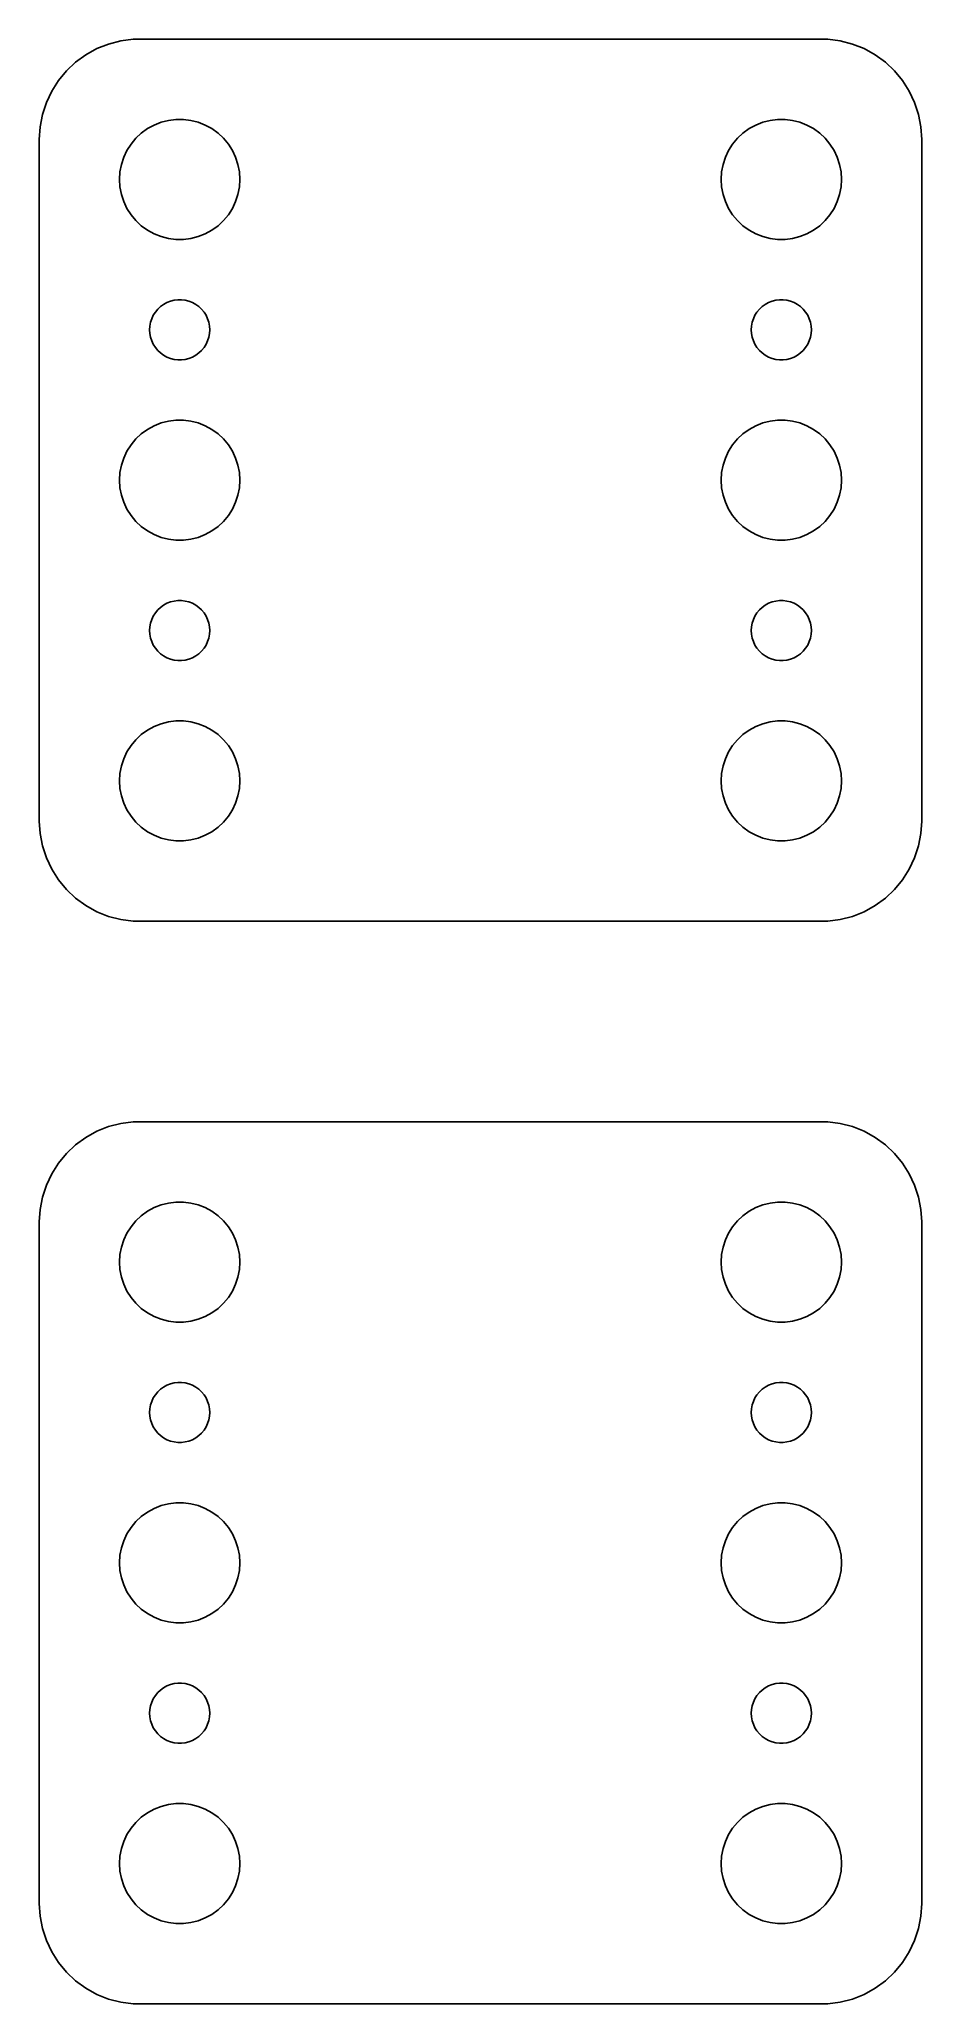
# Model space of a CAD drawing. Header units: metres. Extents: x -22 to 22, y 32 to 130.
import ezdxf

# ---------------------------------------------------------------- set-up
doc = ezdxf.new("R2010")
doc.units = ezdxf.units.M

msp = doc.modelspace()

# ---------------------------------------------------------------- linework, layer by layer
for p, q in [((-19.1289, 129.524), (-19.6791, 129.222)), ((-18.5451, 129.755), (-19.1289, 129.524)), ((-17.9369, 129.911), (-18.5451, 129.755)), ((-17.3139, 129.99), (-17.9369, 129.911)), ((17.3139, 129.99), (-17.3139, 129.99)), ((17.9369, 129.911), (17.3139, 129.99)), ((18.5451, 129.755), (17.9369, 129.911)), ((19.1289, 129.524), (18.5451, 129.755)), ((19.6791, 129.222), (19.1289, 129.524)), ((-20.6448, 128.423), (-21.0451, 127.939)), ((-20.1871, 128.853), (-20.6448, 128.423)), ((-19.6791, 129.222), (-20.1871, 128.853)), ((20.1871, 128.853), (19.6791, 129.222)), ((20.6448, 128.423), (20.1871, 128.853)), ((21.0451, 127.939), (20.6448, 128.423)), ((-21.3815, 127.409), (-21.6489, 126.841)), ((-21.0451, 127.939), (-21.3815, 127.409)), ((21.3815, 127.409), (21.0451, 127.939)), ((21.6489, 126.841), (21.3815, 127.409)), ((-21.6489, 126.841), (-21.8429, 126.243)), ((21.8429, 126.243), (21.6489, 126.841)), ((-21.9606, 125.627), (-22, 125)), ((-21.8429, 126.243), (-21.9606, 125.627)), ((-16.9123, 125.312), (-16.6075, 125.533)), ((-16.6075, 125.533), (-16.2773, 125.714)), ((-16.2773, 125.714), (-15.927, 125.853)), ((-15.927, 125.853), (-15.5621, 125.947)), ((-15.5621, 125.947), (-15.1884, 125.994)), ((-15.1884, 125.994), (-14.8116, 125.994)), ((-14.8116, 125.994), (-14.4379, 125.947)), ((-14.4379, 125.947), (-14.0729, 125.853)), ((-14.0729, 125.853), (-13.7227, 125.714)), ((-13.7227, 125.714), (-13.3925, 125.533)), ((-13.3925, 125.533), (-13.0877, 125.312)), ((13.0877, 125.312), (13.3925, 125.533)), ((13.3925, 125.533), (13.7227, 125.714)), ((13.7227, 125.714), (14.0729, 125.853)), ((14.0729, 125.853), (14.4379, 125.947)), ((14.4379, 125.947), (14.8116, 125.994)), ((14.8116, 125.994), (15.1884, 125.994)), ((15.1884, 125.994), (15.5621, 125.947)), ((15.5621, 125.947), (15.927, 125.853)), ((15.927, 125.853), (16.2773, 125.714)), ((16.2773, 125.714), (16.6075, 125.533)), ((16.6075, 125.533), (16.9123, 125.312)), ((21.9606, 125.627), (21.8429, 126.243)), ((22, 125), (21.9606, 125.627)), ((-22, 125), (-22, 91)), ((-17.7893, 124.104), (-17.6289, 124.445)), ((-17.6289, 124.445), (-17.427, 124.763)), ((-17.427, 124.763), (-17.1869, 125.054)), ((-17.1869, 125.054), (-16.9123, 125.312)), ((-13.0877, 125.312), (-12.8131, 125.054)), ((-12.8131, 125.054), (-12.5729, 124.763)), ((-12.5729, 124.763), (-12.3711, 124.445)), ((-12.3711, 124.445), (-12.2107, 124.104)), ((12.2107, 124.104), (12.3711, 124.445)), ((12.3711, 124.445), (12.5729, 124.763)), ((12.5729, 124.763), (12.8131, 125.054)), ((12.8131, 125.054), (13.0877, 125.312)), ((16.9123, 125.312), (17.1869, 125.054)), ((17.1869, 125.054), (17.427, 124.763)), ((17.427, 124.763), (17.6289, 124.445)), ((17.6289, 124.445), (17.7893, 124.104)), ((22, 91), (22, 125)), ((-17.9763, 123.376), (-17.9057, 123.746)), ((-17.9057, 123.746), (-17.7893, 124.104)), ((-12.2107, 124.104), (-12.0942, 123.746)), ((-12.0942, 123.746), (-12.0237, 123.376)), ((12.0237, 123.376), (12.0942, 123.746)), ((12.0942, 123.746), (12.2107, 124.104)), ((17.7893, 124.104), (17.9057, 123.746)), ((17.9057, 123.746), (17.9763, 123.376)), ((-18, 123), (-17.9763, 123.376)), ((-17.9763, 122.624), (-18, 123)), ((-17.9057, 122.254), (-17.9763, 122.624)), ((-12.0237, 122.624), (-12.0942, 122.254)), ((-12.0237, 123.376), (-12, 123)), ((-12, 123), (-12.0237, 122.624)), ((12, 123), (12.0237, 123.376)), ((12.0237, 122.624), (12, 123)), ((12.0942, 122.254), (12.0237, 122.624)), ((17.9763, 122.624), (17.9057, 122.254)), ((17.9763, 123.376), (18, 123)), ((18, 123), (17.9763, 122.624)), ((-17.7893, 121.896), (-17.9057, 122.254)), ((-17.6289, 121.555), (-17.7893, 121.896)), ((-17.427, 121.237), (-17.6289, 121.555)), ((-12.3711, 121.555), (-12.5729, 121.237)), ((-12.2107, 121.896), (-12.3711, 121.555)), ((-12.0942, 122.254), (-12.2107, 121.896)), ((12.2107, 121.896), (12.0942, 122.254)), ((12.3711, 121.555), (12.2107, 121.896)), ((12.5729, 121.237), (12.3711, 121.555)), ((17.6289, 121.555), (17.427, 121.237)), ((17.7893, 121.896), (17.6289, 121.555)), ((17.9057, 122.254), (17.7893, 121.896)), ((-17.1869, 120.946), (-17.427, 121.237)), ((-16.9123, 120.688), (-17.1869, 120.946)), ((-16.6075, 120.467), (-16.9123, 120.688)), ((-13.0877, 120.688), (-13.3925, 120.467)), ((-12.8131, 120.946), (-13.0877, 120.688)), ((-12.5729, 121.237), (-12.8131, 120.946)), ((12.8131, 120.946), (12.5729, 121.237)), ((13.0877, 120.688), (12.8131, 120.946)), ((13.3925, 120.467), (13.0877, 120.688)), ((16.9123, 120.688), (16.6075, 120.467)), ((17.1869, 120.946), (16.9123, 120.688)), ((17.427, 121.237), (17.1869, 120.946)), ((-16.2773, 120.286), (-16.6075, 120.467)), ((-15.927, 120.147), (-16.2773, 120.286)), ((-15.5621, 120.053), (-15.927, 120.147)), ((-15.1884, 120.006), (-15.5621, 120.053)), ((-14.8116, 120.006), (-15.1884, 120.006)), ((-14.4379, 120.053), (-14.8116, 120.006)), ((-14.0729, 120.147), (-14.4379, 120.053)), ((-13.7227, 120.286), (-14.0729, 120.147)), ((-13.3925, 120.467), (-13.7227, 120.286)), ((13.7227, 120.286), (13.3925, 120.467)), ((14.0729, 120.147), (13.7227, 120.286)), ((14.4379, 120.053), (14.0729, 120.147)), ((14.8116, 120.006), (14.4379, 120.053)), ((15.1884, 120.006), (14.8116, 120.006)), ((15.5621, 120.053), (15.1884, 120.006)), ((15.927, 120.147), (15.5621, 120.053)), ((16.2773, 120.286), (15.927, 120.147)), ((16.6075, 120.467), (16.2773, 120.286)), ((-16.0934, 116.527), (-15.9561, 116.656)), ((-15.9561, 116.656), (-15.8037, 116.766)), ((-15.8037, 116.766), (-15.6387, 116.857)), ((-15.6387, 116.857), (-15.4635, 116.927)), ((-15.4635, 116.927), (-15.2811, 116.973)), ((-15.2811, 116.973), (-15.0942, 116.997)), ((-15.0942, 116.997), (-14.9058, 116.997)), ((-14.9058, 116.997), (-14.7189, 116.973)), ((-14.7189, 116.973), (-14.5365, 116.927)), ((-14.5365, 116.927), (-14.3613, 116.857)), ((-14.3613, 116.857), (-14.1963, 116.766)), ((-14.1963, 116.766), (-14.0439, 116.656)), ((-14.0439, 116.656), (-13.9065, 116.527)), ((13.9065, 116.527), (14.0439, 116.656)), ((14.0439, 116.656), (14.1963, 116.766)), ((14.1963, 116.766), (14.3613, 116.857)), ((14.3613, 116.857), (14.5365, 116.927)), ((14.5365, 116.927), (14.7189, 116.973)), ((14.7189, 116.973), (14.9058, 116.997)), ((14.9058, 116.997), (15.0942, 116.997)), ((15.0942, 116.997), (15.2811, 116.973)), ((15.2811, 116.973), (15.4635, 116.927)), ((15.4635, 116.927), (15.6387, 116.857)), ((15.6387, 116.857), (15.8037, 116.766)), ((15.8037, 116.766), (15.9561, 116.656)), ((15.9561, 116.656), (16.0934, 116.527)), ((-16.5, 115.5), (-16.4882, 115.688)), ((-16.4882, 115.688), (-16.4529, 115.873)), ((-16.4529, 115.873), (-16.3947, 116.052)), ((-16.3947, 116.052), (-16.3145, 116.223)), ((-16.3145, 116.223), (-16.2135, 116.382)), ((-16.2135, 116.382), (-16.0934, 116.527)), ((-13.9065, 116.527), (-13.7865, 116.382)), ((-13.7865, 116.382), (-13.6855, 116.223)), ((-13.6855, 116.223), (-13.6053, 116.052)), ((-13.6053, 116.052), (-13.5471, 115.873)), ((-13.5471, 115.873), (-13.5118, 115.688)), ((-13.5118, 115.688), (-13.5, 115.5)), ((13.5, 115.5), (13.5118, 115.688)), ((13.5118, 115.688), (13.5471, 115.873)), ((13.5471, 115.873), (13.6053, 116.052)), ((13.6053, 116.052), (13.6855, 116.223)), ((13.6855, 116.223), (13.7865, 116.382)), ((13.7865, 116.382), (13.9065, 116.527)), ((16.0934, 116.527), (16.2135, 116.382)), ((16.2135, 116.382), (16.3145, 116.223)), ((16.3145, 116.223), (16.3947, 116.052)), ((16.3947, 116.052), (16.4529, 115.873)), ((16.4529, 115.873), (16.4882, 115.688)), ((16.4882, 115.688), (16.5, 115.5)), ((-16.4882, 115.312), (-16.5, 115.5)), ((-16.4529, 115.127), (-16.4882, 115.312)), ((-16.3947, 114.948), (-16.4529, 115.127)), ((-16.3145, 114.777), (-16.3947, 114.948)), ((-16.2135, 114.618), (-16.3145, 114.777)), ((-13.6855, 114.777), (-13.7865, 114.618)), ((-13.6053, 114.948), (-13.6855, 114.777)), ((-13.5471, 115.127), (-13.6053, 114.948)), ((-13.5118, 115.312), (-13.5471, 115.127)), ((-13.5, 115.5), (-13.5118, 115.312)), ((13.5118, 115.312), (13.5, 115.5)), ((13.5471, 115.127), (13.5118, 115.312)), ((13.6053, 114.948), (13.5471, 115.127)), ((13.6855, 114.777), (13.6053, 114.948)), ((13.7865, 114.618), (13.6855, 114.777)), ((16.3145, 114.777), (16.2135, 114.618)), ((16.3947, 114.948), (16.3145, 114.777)), ((16.4529, 115.127), (16.3947, 114.948)), ((16.4882, 115.312), (16.4529, 115.127)), ((16.5, 115.5), (16.4882, 115.312)), ((-16.0934, 114.473), (-16.2135, 114.618)), ((-15.9561, 114.344), (-16.0934, 114.473)), ((-15.8037, 114.234), (-15.9561, 114.344)), ((-15.6387, 114.143), (-15.8037, 114.234)), ((-15.4635, 114.073), (-15.6387, 114.143)), ((-15.2811, 114.027), (-15.4635, 114.073)), ((-15.0942, 114.003), (-15.2811, 114.027)), ((-14.9058, 114.003), (-15.0942, 114.003)), ((-14.7189, 114.027), (-14.9058, 114.003)), ((-14.5365, 114.073), (-14.7189, 114.027)), ((-14.3613, 114.143), (-14.5365, 114.073)), ((-14.1963, 114.234), (-14.3613, 114.143)), ((-14.0439, 114.344), (-14.1963, 114.234)), ((-13.9065, 114.473), (-14.0439, 114.344)), ((-13.7865, 114.618), (-13.9065, 114.473)), ((13.9065, 114.473), (13.7865, 114.618)), ((14.0439, 114.344), (13.9065, 114.473)), ((14.1963, 114.234), (14.0439, 114.344)), ((14.3613, 114.143), (14.1963, 114.234)), ((14.5365, 114.073), (14.3613, 114.143)), ((14.7189, 114.027), (14.5365, 114.073)), ((14.9058, 114.003), (14.7189, 114.027)), ((15.0942, 114.003), (14.9058, 114.003)), ((15.2811, 114.027), (15.0942, 114.003)), ((15.4635, 114.073), (15.2811, 114.027)), ((15.6387, 114.143), (15.4635, 114.073)), ((15.8037, 114.234), (15.6387, 114.143)), ((15.9561, 114.344), (15.8037, 114.234)), ((16.0934, 114.473), (15.9561, 114.344)), ((16.2135, 114.618), (16.0934, 114.473)), ((-16.2773, 110.714), (-15.927, 110.853)), ((-15.927, 110.853), (-15.5621, 110.947)), ((-15.5621, 110.947), (-15.1884, 110.994)), ((-15.1884, 110.994), (-14.8116, 110.994)), ((-14.8116, 110.994), (-14.4379, 110.947)), ((-14.4379, 110.947), (-14.0729, 110.853)), ((-14.0729, 110.853), (-13.7227, 110.714)), ((13.7227, 110.714), (14.0729, 110.853)), ((14.0729, 110.853), (14.4379, 110.947)), ((14.4379, 110.947), (14.8116, 110.994)), ((14.8116, 110.994), (15.1884, 110.994)), ((15.1884, 110.994), (15.5621, 110.947)), ((15.5621, 110.947), (15.927, 110.853)), ((15.927, 110.853), (16.2773, 110.714)), ((-17.6289, 109.445), (-17.427, 109.763)), ((-17.427, 109.763), (-17.1869, 110.054)), ((-17.1869, 110.054), (-16.9123, 110.312)), ((-16.9123, 110.312), (-16.6075, 110.533)), ((-16.6075, 110.533), (-16.2773, 110.714)), ((-13.7227, 110.714), (-13.3925, 110.533)), ((-13.3925, 110.533), (-13.0877, 110.312)), ((-13.0877, 110.312), (-12.8131, 110.054)), ((-12.8131, 110.054), (-12.5729, 109.763)), ((-12.5729, 109.763), (-12.3711, 109.445)), ((12.3711, 109.445), (12.5729, 109.763)), ((12.5729, 109.763), (12.8131, 110.054)), ((12.8131, 110.054), (13.0877, 110.312)), ((13.0877, 110.312), (13.3925, 110.533)), ((13.3925, 110.533), (13.7227, 110.714)), ((16.2773, 110.714), (16.6075, 110.533)), ((16.6075, 110.533), (16.9123, 110.312)), ((16.9123, 110.312), (17.1869, 110.054)), ((17.1869, 110.054), (17.427, 109.763)), ((17.427, 109.763), (17.6289, 109.445)), ((-17.9057, 108.746), (-17.7893, 109.104)), ((-17.7893, 109.104), (-17.6289, 109.445)), ((-12.3711, 109.445), (-12.2107, 109.104)), ((-12.2107, 109.104), (-12.0942, 108.746)), ((12.0942, 108.746), (12.2107, 109.104)), ((12.2107, 109.104), (12.3711, 109.445)), ((17.6289, 109.445), (17.7893, 109.104)), ((17.7893, 109.104), (17.9057, 108.746)), ((-18, 108), (-17.9763, 108.376)), ((-17.9763, 107.624), (-18, 108)), ((-17.9763, 108.376), (-17.9057, 108.746)), ((-12.0942, 108.746), (-12.0237, 108.376)), ((-12.0237, 108.376), (-12, 108)), ((-12, 108), (-12.0237, 107.624)), ((12, 108), (12.0237, 108.376)), ((12.0237, 107.624), (12, 108)), ((12.0237, 108.376), (12.0942, 108.746)), ((17.9057, 108.746), (17.9763, 108.376)), ((17.9763, 108.376), (18, 108)), ((18, 108), (17.9763, 107.624)), ((-17.9057, 107.254), (-17.9763, 107.624)), ((-17.7893, 106.896), (-17.9057, 107.254)), ((-17.6289, 106.555), (-17.7893, 106.896)), ((-12.2107, 106.896), (-12.3711, 106.555)), ((-12.0942, 107.254), (-12.2107, 106.896)), ((-12.0237, 107.624), (-12.0942, 107.254)), ((12.0942, 107.254), (12.0237, 107.624)), ((12.2107, 106.896), (12.0942, 107.254)), ((12.3711, 106.555), (12.2107, 106.896)), ((17.7893, 106.896), (17.6289, 106.555)), ((17.9057, 107.254), (17.7893, 106.896)), ((17.9763, 107.624), (17.9057, 107.254)), ((-17.427, 106.237), (-17.6289, 106.555)), ((-17.1869, 105.946), (-17.427, 106.237)), ((-16.9123, 105.688), (-17.1869, 105.946)), ((-12.8131, 105.946), (-13.0877, 105.688)), ((-12.5729, 106.237), (-12.8131, 105.946)), ((-12.3711, 106.555), (-12.5729, 106.237)), ((12.5729, 106.237), (12.3711, 106.555)), ((12.8131, 105.946), (12.5729, 106.237)), ((13.0877, 105.688), (12.8131, 105.946)), ((17.1869, 105.946), (16.9123, 105.688)), ((17.427, 106.237), (17.1869, 105.946)), ((17.6289, 106.555), (17.427, 106.237)), ((-16.6075, 105.467), (-16.9123, 105.688)), ((-16.2773, 105.286), (-16.6075, 105.467)), ((-15.927, 105.147), (-16.2773, 105.286)), ((-15.5621, 105.053), (-15.927, 105.147)), ((-15.1884, 105.006), (-15.5621, 105.053)), ((-14.8116, 105.006), (-15.1884, 105.006)), ((-14.4379, 105.053), (-14.8116, 105.006)), ((-14.0729, 105.147), (-14.4379, 105.053)), ((-13.7227, 105.286), (-14.0729, 105.147)), ((-13.3925, 105.467), (-13.7227, 105.286)), ((-13.0877, 105.688), (-13.3925, 105.467)), ((13.3925, 105.467), (13.0877, 105.688)), ((13.7227, 105.286), (13.3925, 105.467)), ((14.0729, 105.147), (13.7227, 105.286)), ((14.4379, 105.053), (14.0729, 105.147)), ((14.8116, 105.006), (14.4379, 105.053)), ((15.1884, 105.006), (14.8116, 105.006)), ((15.5621, 105.053), (15.1884, 105.006)), ((15.927, 105.147), (15.5621, 105.053)), ((16.2773, 105.286), (15.927, 105.147)), ((16.6075, 105.467), (16.2773, 105.286)), ((16.9123, 105.688), (16.6075, 105.467)), ((-15.6387, 101.857), (-15.4635, 101.927)), ((-15.4635, 101.927), (-15.2811, 101.973)), ((-15.2811, 101.973), (-15.0942, 101.997)), ((-15.0942, 101.997), (-14.9058, 101.997)), ((-14.9058, 101.997), (-14.7189, 101.973)), ((-14.7189, 101.973), (-14.5365, 101.927)), ((-14.5365, 101.927), (-14.3613, 101.857)), ((14.3613, 101.857), (14.5365, 101.927)), ((14.5365, 101.927), (14.7189, 101.973)), ((14.7189, 101.973), (14.9058, 101.997)), ((14.9058, 101.997), (15.0942, 101.997)), ((15.0942, 101.997), (15.2811, 101.973)), ((15.2811, 101.973), (15.4635, 101.927)), ((15.4635, 101.927), (15.6387, 101.857)), ((-16.4529, 100.873), (-16.3947, 101.052)), ((-16.3947, 101.052), (-16.3145, 101.223)), ((-16.3145, 101.223), (-16.2135, 101.382)), ((-16.2135, 101.382), (-16.0934, 101.527)), ((-16.0934, 101.527), (-15.9561, 101.656)), ((-15.9561, 101.656), (-15.8037, 101.766)), ((-15.8037, 101.766), (-15.6387, 101.857)), ((-14.3613, 101.857), (-14.1963, 101.766)), ((-14.1963, 101.766), (-14.0439, 101.656)), ((-14.0439, 101.656), (-13.9065, 101.527)), ((-13.9065, 101.527), (-13.7865, 101.382)), ((-13.7865, 101.382), (-13.6855, 101.223)), ((-13.6855, 101.223), (-13.6053, 101.052)), ((-13.6053, 101.052), (-13.5471, 100.873)), ((13.5471, 100.873), (13.6053, 101.052)), ((13.6053, 101.052), (13.6855, 101.223)), ((13.6855, 101.223), (13.7865, 101.382)), ((13.7865, 101.382), (13.9065, 101.527)), ((13.9065, 101.527), (14.0439, 101.656)), ((14.0439, 101.656), (14.1963, 101.766)), ((14.1963, 101.766), (14.3613, 101.857)), ((15.6387, 101.857), (15.8037, 101.766)), ((15.8037, 101.766), (15.9561, 101.656)), ((15.9561, 101.656), (16.0934, 101.527)), ((16.0934, 101.527), (16.2135, 101.382)), ((16.2135, 101.382), (16.3145, 101.223)), ((16.3145, 101.223), (16.3947, 101.052)), ((16.3947, 101.052), (16.4529, 100.873)), ((-16.5, 100.5), (-16.4882, 100.688)), ((-16.4882, 100.312), (-16.5, 100.5)), ((-16.4882, 100.688), (-16.4529, 100.873)), ((-16.4529, 100.127), (-16.4882, 100.312)), ((-16.3947, 99.9478), (-16.4529, 100.127)), ((-16.3145, 99.7774), (-16.3947, 99.9478)), ((-13.6053, 99.9478), (-13.6855, 99.7774)), ((-13.5471, 100.127), (-13.6053, 99.9478)), ((-13.5471, 100.873), (-13.5118, 100.688)), ((-13.5118, 100.312), (-13.5471, 100.127)), ((-13.5118, 100.688), (-13.5, 100.5)), ((-13.5, 100.5), (-13.5118, 100.312)), ((13.5, 100.5), (13.5118, 100.688)), ((13.5118, 100.312), (13.5, 100.5)), ((13.5118, 100.688), (13.5471, 100.873)), ((13.5471, 100.127), (13.5118, 100.312)), ((13.6053, 99.9478), (13.5471, 100.127)), ((13.6855, 99.7774), (13.6053, 99.9478)), ((16.3947, 99.9478), (16.3145, 99.7774)), ((16.4529, 100.127), (16.3947, 99.9478)), ((16.4529, 100.873), (16.4882, 100.688)), ((16.4882, 100.312), (16.4529, 100.127)), ((16.4882, 100.688), (16.5, 100.5)), ((16.5, 100.5), (16.4882, 100.312)), ((-16.2135, 99.6183), (-16.3145, 99.7774)), ((-16.0934, 99.4732), (-16.2135, 99.6183)), ((-15.9561, 99.3442), (-16.0934, 99.4732)), ((-15.8037, 99.2335), (-15.9561, 99.3442)), ((-15.6387, 99.1428), (-15.8037, 99.2335)), ((-15.4635, 99.0734), (-15.6387, 99.1428)), ((-15.2811, 99.0266), (-15.4635, 99.0734)), ((-15.0942, 99.003), (-15.2811, 99.0266)), ((-14.9058, 99.003), (-15.0942, 99.003)), ((-14.7189, 99.0266), (-14.9058, 99.003)), ((-14.5365, 99.0734), (-14.7189, 99.0266)), ((-14.3613, 99.1428), (-14.5365, 99.0734)), ((-14.1963, 99.2335), (-14.3613, 99.1428)), ((-14.0439, 99.3442), (-14.1963, 99.2335)), ((-13.9065, 99.4732), (-14.0439, 99.3442)), ((-13.7865, 99.6183), (-13.9065, 99.4732)), ((-13.6855, 99.7774), (-13.7865, 99.6183)), ((13.7865, 99.6183), (13.6855, 99.7774)), ((13.9065, 99.4732), (13.7865, 99.6183)), ((14.0439, 99.3442), (13.9065, 99.4732)), ((14.1963, 99.2335), (14.0439, 99.3442)), ((14.3613, 99.1428), (14.1963, 99.2335)), ((14.5365, 99.0734), (14.3613, 99.1428)), ((14.7189, 99.0266), (14.5365, 99.0734)), ((14.9058, 99.003), (14.7189, 99.0266)), ((15.0942, 99.003), (14.9058, 99.003)), ((15.2811, 99.0266), (15.0942, 99.003)), ((15.4635, 99.0734), (15.2811, 99.0266)), ((15.6387, 99.1428), (15.4635, 99.0734)), ((15.8037, 99.2335), (15.6387, 99.1428)), ((15.9561, 99.3442), (15.8037, 99.2335)), ((16.0934, 99.4732), (15.9561, 99.3442)), ((16.2135, 99.6183), (16.0934, 99.4732)), ((16.3145, 99.7774), (16.2135, 99.6183)), ((-17.427, 94.7634), (-17.1869, 95.0536)), ((-17.1869, 95.0536), (-16.9123, 95.3116)), ((-16.9123, 95.3116), (-16.6075, 95.533)), ((-16.6075, 95.533), (-16.2773, 95.7145)), ((-16.2773, 95.7145), (-15.927, 95.8532)), ((-15.927, 95.8532), (-15.5621, 95.9469)), ((-15.5621, 95.9469), (-15.1884, 95.9941)), ((-15.1884, 95.9941), (-14.8116, 95.9941)), ((-14.8116, 95.9941), (-14.4379, 95.9469)), ((-14.4379, 95.9469), (-14.0729, 95.8532)), ((-14.0729, 95.8532), (-13.7227, 95.7145)), ((-13.7227, 95.7145), (-13.3925, 95.533)), ((-13.3925, 95.533), (-13.0877, 95.3116)), ((-13.0877, 95.3116), (-12.8131, 95.0536)), ((-12.8131, 95.0536), (-12.5729, 94.7634)), ((12.5729, 94.7634), (12.8131, 95.0536)), ((12.8131, 95.0536), (13.0877, 95.3116)), ((13.0877, 95.3116), (13.3925, 95.533)), ((13.3925, 95.533), (13.7227, 95.7145)), ((13.7227, 95.7145), (14.0729, 95.8532)), ((14.0729, 95.8532), (14.4379, 95.9469)), ((14.4379, 95.9469), (14.8116, 95.9941)), ((14.8116, 95.9941), (15.1884, 95.9941)), ((15.1884, 95.9941), (15.5621, 95.9469)), ((15.5621, 95.9469), (15.927, 95.8532)), ((15.927, 95.8532), (16.2773, 95.7145)), ((16.2773, 95.7145), (16.6075, 95.533)), ((16.6075, 95.533), (16.9123, 95.3116)), ((16.9123, 95.3116), (17.1869, 95.0536)), ((17.1869, 95.0536), (17.427, 94.7634)), ((-17.9057, 93.7461), (-17.7893, 94.1044)), ((-17.7893, 94.1044), (-17.6289, 94.4453)), ((-17.6289, 94.4453), (-17.427, 94.7634)), ((-12.5729, 94.7634), (-12.3711, 94.4453)), ((-12.3711, 94.4453), (-12.2107, 94.1044)), ((-12.2107, 94.1044), (-12.0942, 93.7461)), ((12.0942, 93.7461), (12.2107, 94.1044)), ((12.2107, 94.1044), (12.3711, 94.4453)), ((12.3711, 94.4453), (12.5729, 94.7634)), ((17.427, 94.7634), (17.6289, 94.4453)), ((17.6289, 94.4453), (17.7893, 94.1044)), ((17.7893, 94.1044), (17.9057, 93.7461)), ((-18, 93), (-17.9763, 93.376)), ((-17.9763, 93.376), (-17.9057, 93.7461)), ((-12.0942, 93.7461), (-12.0237, 93.376)), ((-12.0237, 93.376), (-12, 93)), ((12, 93), (12.0237, 93.376)), ((12.0237, 93.376), (12.0942, 93.7461)), ((17.9057, 93.7461), (17.9763, 93.376)), ((17.9763, 93.376), (18, 93)), ((-17.9763, 92.624), (-18, 93)), ((-17.9057, 92.2539), (-17.9763, 92.624)), ((-17.7893, 91.8956), (-17.9057, 92.2539)), ((-12.0942, 92.2539), (-12.2107, 91.8956)), ((-12.0237, 92.624), (-12.0942, 92.2539)), ((-12, 93), (-12.0237, 92.624)), ((12.0237, 92.624), (12, 93)), ((12.0942, 92.2539), (12.0237, 92.624)), ((12.2107, 91.8956), (12.0942, 92.2539)), ((17.9057, 92.2539), (17.7893, 91.8956)), ((17.9763, 92.624), (17.9057, 92.2539)), ((18, 93), (17.9763, 92.624)), ((-17.6289, 91.5547), (-17.7893, 91.8956)), ((-17.427, 91.2366), (-17.6289, 91.5547)), ((-17.1869, 90.9464), (-17.427, 91.2366)), ((-12.5729, 91.2366), (-12.8131, 90.9464)), ((-12.3711, 91.5547), (-12.5729, 91.2366)), ((-12.2107, 91.8956), (-12.3711, 91.5547)), ((12.3711, 91.5547), (12.2107, 91.8956)), ((12.5729, 91.2366), (12.3711, 91.5547)), ((12.8131, 90.9464), (12.5729, 91.2366)), ((17.427, 91.2366), (17.1869, 90.9464)), ((17.6289, 91.5547), (17.427, 91.2366)), ((17.7893, 91.8956), (17.6289, 91.5547)), ((-22, 91), (-21.9606, 90.3733)), ((-21.9606, 90.3733), (-21.8429, 89.7566)), ((-16.9123, 90.6885), (-17.1869, 90.9464)), ((-16.6075, 90.467), (-16.9123, 90.6885)), ((-16.2773, 90.2855), (-16.6075, 90.467)), ((-15.927, 90.1468), (-16.2773, 90.2855)), ((-15.5621, 90.0531), (-15.927, 90.1468)), ((-14.0729, 90.1468), (-14.4379, 90.0531)), ((-13.7227, 90.2855), (-14.0729, 90.1468)), ((-13.3925, 90.467), (-13.7227, 90.2855)), ((-13.0877, 90.6885), (-13.3925, 90.467)), ((-12.8131, 90.9464), (-13.0877, 90.6885)), ((13.0877, 90.6885), (12.8131, 90.9464)), ((13.3925, 90.467), (13.0877, 90.6885)), ((13.7227, 90.2855), (13.3925, 90.467)), ((14.0729, 90.1468), (13.7227, 90.2855)), ((14.4379, 90.0531), (14.0729, 90.1468)), ((15.927, 90.1468), (15.5621, 90.0531)), ((16.2773, 90.2855), (15.927, 90.1468)), ((16.6075, 90.467), (16.2773, 90.2855)), ((16.9123, 90.6885), (16.6075, 90.467)), ((17.1869, 90.9464), (16.9123, 90.6885)), ((21.8429, 89.7566), (21.9606, 90.3733)), ((21.9606, 90.3733), (22, 91)), ((-21.8429, 89.7566), (-21.6489, 89.1594)), ((-15.1884, 90.0059), (-15.5621, 90.0531)), ((-14.8116, 90.0059), (-15.1884, 90.0059)), ((-14.4379, 90.0531), (-14.8116, 90.0059)), ((14.8116, 90.0059), (14.4379, 90.0531)), ((15.1884, 90.0059), (14.8116, 90.0059)), ((15.5621, 90.0531), (15.1884, 90.0059)), ((21.6489, 89.1594), (21.8429, 89.7566)), ((-21.6489, 89.1594), (-21.3815, 88.5912)), ((-21.3815, 88.5912), (-21.0451, 88.0611)), ((21.0451, 88.0611), (21.3815, 88.5912)), ((21.3815, 88.5912), (21.6489, 89.1594)), ((-21.0451, 88.0611), (-20.6448, 87.5773)), ((-20.6448, 87.5773), (-20.1871, 87.1474)), ((20.1871, 87.1474), (20.6448, 87.5773)), ((20.6448, 87.5773), (21.0451, 88.0611)), ((-20.1871, 87.1474), (-19.6791, 86.7784)), ((-19.6791, 86.7784), (-19.1289, 86.4759)), ((-19.1289, 86.4759), (-18.5451, 86.2447)), ((-18.5451, 86.2447), (-17.9369, 86.0886)), ((17.9369, 86.0886), (18.5451, 86.2447)), ((18.5451, 86.2447), (19.1289, 86.4759)), ((19.1289, 86.4759), (19.6791, 86.7784)), ((19.6791, 86.7784), (20.1871, 87.1474)), ((-17.9369, 86.0886), (-17.3139, 86.0099)), ((-17.3139, 86.0099), (17.3139, 86.0099)), ((17.3139, 86.0099), (17.9369, 86.0886)), ((-19.1289, 75.5241), (-19.6791, 75.2216)), ((-18.5451, 75.7553), (-19.1289, 75.5241)), ((-17.9369, 75.9114), (-18.5451, 75.7553)), ((-17.3139, 75.9901), (-17.9369, 75.9114)), ((17.3139, 75.9901), (-17.3139, 75.9901)), ((17.9369, 75.9114), (17.3139, 75.9901)), ((18.5451, 75.7553), (17.9369, 75.9114)), ((19.1289, 75.5241), (18.5451, 75.7553)), ((19.6791, 75.2216), (19.1289, 75.5241)), ((-20.1871, 74.8526), (-20.6448, 74.4227)), ((-19.6791, 75.2216), (-20.1871, 74.8526)), ((20.1871, 74.8526), (19.6791, 75.2216)), ((20.6448, 74.4227), (20.1871, 74.8526)), ((-21.0451, 73.9389), (-21.3815, 73.4088)), ((-20.6448, 74.4227), (-21.0451, 73.9389)), ((21.0451, 73.9389), (20.6448, 74.4227)), ((21.3815, 73.4088), (21.0451, 73.9389)), ((-21.6489, 72.8406), (-21.8429, 72.2434)), ((-21.3815, 73.4088), (-21.6489, 72.8406)), ((21.6489, 72.8406), (21.3815, 73.4088)), ((21.8429, 72.2434), (21.6489, 72.8406)), ((-21.9606, 71.6267), (-22, 71)), ((-21.8429, 72.2434), (-21.9606, 71.6267)), ((-16.9123, 71.3115), (-16.6075, 71.533)), ((-16.6075, 71.533), (-16.2773, 71.7145)), ((-16.2773, 71.7145), (-15.927, 71.8532)), ((-15.927, 71.8532), (-15.5621, 71.9469)), ((-15.5621, 71.9469), (-15.1884, 71.9941)), ((-15.1884, 71.9941), (-14.8116, 71.9941)), ((-14.8116, 71.9941), (-14.4379, 71.9469)), ((-14.4379, 71.9469), (-14.0729, 71.8532)), ((-14.0729, 71.8532), (-13.7227, 71.7145)), ((-13.7227, 71.7145), (-13.3925, 71.533)), ((-13.3925, 71.533), (-13.0877, 71.3115)), ((13.0877, 71.3115), (13.3925, 71.533)), ((13.3925, 71.533), (13.7227, 71.7145)), ((13.7227, 71.7145), (14.0729, 71.8532)), ((14.0729, 71.8532), (14.4379, 71.9469)), ((14.4379, 71.9469), (14.8116, 71.9941)), ((14.8116, 71.9941), (15.1884, 71.9941)), ((15.1884, 71.9941), (15.5621, 71.9469)), ((15.5621, 71.9469), (15.927, 71.8532)), ((15.927, 71.8532), (16.2773, 71.7145)), ((16.2773, 71.7145), (16.6075, 71.533)), ((16.6075, 71.533), (16.9123, 71.3115)), ((21.9606, 71.6267), (21.8429, 72.2434)), ((22, 71), (21.9606, 71.6267)), ((-22, 71), (-22, 37)), ((-17.6289, 70.4453), (-17.427, 70.7634)), ((-17.427, 70.7634), (-17.1869, 71.0536)), ((-17.1869, 71.0536), (-16.9123, 71.3115)), ((-13.0877, 71.3115), (-12.8131, 71.0536)), ((-12.8131, 71.0536), (-12.5729, 70.7634)), ((-12.5729, 70.7634), (-12.3711, 70.4453)), ((12.3711, 70.4453), (12.5729, 70.7634)), ((12.5729, 70.7634), (12.8131, 71.0536)), ((12.8131, 71.0536), (13.0877, 71.3115)), ((16.9123, 71.3115), (17.1869, 71.0536)), ((17.1869, 71.0536), (17.427, 70.7634)), ((17.427, 70.7634), (17.6289, 70.4453)), ((22, 37), (22, 71)), ((-17.9763, 69.376), (-17.9057, 69.7461)), ((-17.9057, 69.7461), (-17.7893, 70.1044)), ((-17.7893, 70.1044), (-17.6289, 70.4453)), ((-12.3711, 70.4453), (-12.2107, 70.1044)), ((-12.2107, 70.1044), (-12.0942, 69.7461)), ((-12.0942, 69.7461), (-12.0237, 69.376)), ((12.0237, 69.376), (12.0942, 69.7461)), ((12.0942, 69.7461), (12.2107, 70.1044)), ((12.2107, 70.1044), (12.3711, 70.4453)), ((17.6289, 70.4453), (17.7893, 70.1044)), ((17.7893, 70.1044), (17.9057, 69.7461)), ((17.9057, 69.7461), (17.9763, 69.376)), ((-18, 69), (-17.9763, 69.376)), ((-17.9763, 68.624), (-18, 69)), ((-17.9057, 68.2539), (-17.9763, 68.624)), ((-12.0237, 68.624), (-12.0942, 68.2539)), ((-12.0237, 69.376), (-12, 69)), ((-12, 69), (-12.0237, 68.624)), ((12, 69), (12.0237, 69.376)), ((12.0237, 68.624), (12, 69)), ((12.0942, 68.2539), (12.0237, 68.624)), ((17.9763, 68.624), (17.9057, 68.2539)), ((17.9763, 69.376), (18, 69)), ((18, 69), (17.9763, 68.624)), ((-17.7893, 67.8956), (-17.9057, 68.2539)), ((-17.6289, 67.5547), (-17.7893, 67.8956)), ((-12.2107, 67.8956), (-12.3711, 67.5547)), ((-12.0942, 68.2539), (-12.2107, 67.8956)), ((12.2107, 67.8956), (12.0942, 68.2539)), ((12.3711, 67.5547), (12.2107, 67.8956)), ((17.7893, 67.8956), (17.6289, 67.5547)), ((17.9057, 68.2539), (17.7893, 67.8956)), ((-17.427, 67.2366), (-17.6289, 67.5547)), ((-17.1869, 66.9464), (-17.427, 67.2366)), ((-16.9123, 66.6884), (-17.1869, 66.9464)), ((-16.6075, 66.467), (-16.9123, 66.6884)), ((-13.0877, 66.6884), (-13.3925, 66.467)), ((-12.8131, 66.9464), (-13.0877, 66.6884)), ((-12.5729, 67.2366), (-12.8131, 66.9464)), ((-12.3711, 67.5547), (-12.5729, 67.2366)), ((12.5729, 67.2366), (12.3711, 67.5547)), ((12.8131, 66.9464), (12.5729, 67.2366)), ((13.0877, 66.6884), (12.8131, 66.9464)), ((13.3925, 66.467), (13.0877, 66.6884)), ((16.9123, 66.6884), (16.6075, 66.467)), ((17.1869, 66.9464), (16.9123, 66.6884)), ((17.427, 67.2366), (17.1869, 66.9464)), ((17.6289, 67.5547), (17.427, 67.2366)), ((-16.2773, 66.2855), (-16.6075, 66.467)), ((-15.927, 66.1468), (-16.2773, 66.2855)), ((-15.5621, 66.0531), (-15.927, 66.1468)), ((-15.1884, 66.0059), (-15.5621, 66.0531)), ((-14.8116, 66.0059), (-15.1884, 66.0059)), ((-14.4379, 66.0531), (-14.8116, 66.0059)), ((-14.0729, 66.1468), (-14.4379, 66.0531)), ((-13.7227, 66.2855), (-14.0729, 66.1468)), ((-13.3925, 66.467), (-13.7227, 66.2855)), ((13.7227, 66.2855), (13.3925, 66.467)), ((14.0729, 66.1468), (13.7227, 66.2855)), ((14.4379, 66.0531), (14.0729, 66.1468)), ((14.8116, 66.0059), (14.4379, 66.0531)), ((15.1884, 66.0059), (14.8116, 66.0059)), ((15.5621, 66.0531), (15.1884, 66.0059)), ((15.927, 66.1468), (15.5621, 66.0531)), ((16.2773, 66.2855), (15.927, 66.1468)), ((16.6075, 66.467), (16.2773, 66.2855)), ((-15.9561, 62.6558), (-15.8037, 62.7665)), ((-15.8037, 62.7665), (-15.6387, 62.8572)), ((-15.6387, 62.8572), (-15.4635, 62.9266)), ((-15.4635, 62.9266), (-15.2811, 62.9734)), ((-15.2811, 62.9734), (-15.0942, 62.997)), ((-15.0942, 62.997), (-14.9058, 62.997)), ((-14.9058, 62.997), (-14.7189, 62.9734)), ((-14.7189, 62.9734), (-14.5365, 62.9266)), ((-14.5365, 62.9266), (-14.3613, 62.8572)), ((-14.3613, 62.8572), (-14.1963, 62.7665)), ((-14.1963, 62.7665), (-14.0439, 62.6558)), ((14.0439, 62.6558), (14.1963, 62.7665)), ((14.1963, 62.7665), (14.3613, 62.8572)), ((14.3613, 62.8572), (14.5365, 62.9266)), ((14.5365, 62.9266), (14.7189, 62.9734)), ((14.7189, 62.9734), (14.9058, 62.997)), ((14.9058, 62.997), (15.0942, 62.997)), ((15.0942, 62.997), (15.2811, 62.9734)), ((15.2811, 62.9734), (15.4635, 62.9266)), ((15.4635, 62.9266), (15.6387, 62.8572)), ((15.6387, 62.8572), (15.8037, 62.7665)), ((15.8037, 62.7665), (15.9561, 62.6558)), ((-16.4882, 61.688), (-16.4529, 61.873)), ((-16.4529, 61.873), (-16.3947, 62.0522)), ((-16.3947, 62.0522), (-16.3145, 62.2226)), ((-16.3145, 62.2226), (-16.2135, 62.3817)), ((-16.2135, 62.3817), (-16.0934, 62.5268)), ((-16.0934, 62.5268), (-15.9561, 62.6558)), ((-14.0439, 62.6558), (-13.9065, 62.5268)), ((-13.9065, 62.5268), (-13.7865, 62.3817)), ((-13.7865, 62.3817), (-13.6855, 62.2226)), ((-13.6855, 62.2226), (-13.6053, 62.0522)), ((-13.6053, 62.0522), (-13.5471, 61.873)), ((-13.5471, 61.873), (-13.5118, 61.688)), ((13.5118, 61.688), (13.5471, 61.873)), ((13.5471, 61.873), (13.6053, 62.0522)), ((13.6053, 62.0522), (13.6855, 62.2226)), ((13.6855, 62.2226), (13.7865, 62.3817)), ((13.7865, 62.3817), (13.9065, 62.5268)), ((13.9065, 62.5268), (14.0439, 62.6558)), ((15.9561, 62.6558), (16.0934, 62.5268)), ((16.0934, 62.5268), (16.2135, 62.3817)), ((16.2135, 62.3817), (16.3145, 62.2226)), ((16.3145, 62.2226), (16.3947, 62.0522)), ((16.3947, 62.0522), (16.4529, 61.873)), ((16.4529, 61.873), (16.4882, 61.688)), ((-16.5, 61.5), (-16.4882, 61.688)), ((-16.4882, 61.312), (-16.5, 61.5)), ((-16.4529, 61.127), (-16.4882, 61.312)), ((-16.3947, 60.9478), (-16.4529, 61.127)), ((-16.3145, 60.7774), (-16.3947, 60.9478)), ((-16.2135, 60.6183), (-16.3145, 60.7774)), ((-13.6855, 60.7774), (-13.7865, 60.6183)), ((-13.6053, 60.9478), (-13.6855, 60.7774)), ((-13.5471, 61.127), (-13.6053, 60.9478)), ((-13.5118, 61.312), (-13.5471, 61.127)), ((-13.5118, 61.688), (-13.5, 61.5)), ((-13.5, 61.5), (-13.5118, 61.312)), ((13.5, 61.5), (13.5118, 61.688)), ((13.5118, 61.312), (13.5, 61.5)), ((13.5471, 61.127), (13.5118, 61.312)), ((13.6053, 60.9478), (13.5471, 61.127)), ((13.6855, 60.7774), (13.6053, 60.9478)), ((13.7865, 60.6183), (13.6855, 60.7774)), ((16.3145, 60.7774), (16.2135, 60.6183)), ((16.3947, 60.9478), (16.3145, 60.7774)), ((16.4529, 61.127), (16.3947, 60.9478)), ((16.4882, 61.312), (16.4529, 61.127)), ((16.4882, 61.688), (16.5, 61.5)), ((16.5, 61.5), (16.4882, 61.312)), ((-16.0934, 60.4732), (-16.2135, 60.6183)), ((-15.9561, 60.3442), (-16.0934, 60.4732)), ((-15.8037, 60.2335), (-15.9561, 60.3442)), ((-15.6387, 60.1427), (-15.8037, 60.2335)), ((-15.4635, 60.0734), (-15.6387, 60.1427)), ((-15.2811, 60.0266), (-15.4635, 60.0734)), ((-15.0942, 60.0029), (-15.2811, 60.0266)), ((-14.9058, 60.0029), (-15.0942, 60.0029)), ((-14.7189, 60.0266), (-14.9058, 60.0029)), ((-14.5365, 60.0734), (-14.7189, 60.0266)), ((-14.3613, 60.1427), (-14.5365, 60.0734)), ((-14.1963, 60.2335), (-14.3613, 60.1427)), ((-14.0439, 60.3442), (-14.1963, 60.2335)), ((-13.9065, 60.4732), (-14.0439, 60.3442)), ((-13.7865, 60.6183), (-13.9065, 60.4732)), ((13.9065, 60.4732), (13.7865, 60.6183)), ((14.0439, 60.3442), (13.9065, 60.4732)), ((14.1963, 60.2335), (14.0439, 60.3442)), ((14.3613, 60.1427), (14.1963, 60.2335)), ((14.5365, 60.0734), (14.3613, 60.1427)), ((14.7189, 60.0266), (14.5365, 60.0734)), ((14.9058, 60.0029), (14.7189, 60.0266)), ((15.0942, 60.0029), (14.9058, 60.0029)), ((15.2811, 60.0266), (15.0942, 60.0029)), ((15.4635, 60.0734), (15.2811, 60.0266)), ((15.6387, 60.1427), (15.4635, 60.0734)), ((15.8037, 60.2335), (15.6387, 60.1427)), ((15.9561, 60.3442), (15.8037, 60.2335)), ((16.0934, 60.4732), (15.9561, 60.3442)), ((16.2135, 60.6183), (16.0934, 60.4732)), ((-16.2773, 56.7145), (-15.927, 56.8532)), ((-15.927, 56.8532), (-15.5621, 56.9469)), ((-15.5621, 56.9469), (-15.1884, 56.9941)), ((-15.1884, 56.9941), (-14.8116, 56.9941)), ((-14.8116, 56.9941), (-14.4379, 56.9469)), ((-14.4379, 56.9469), (-14.0729, 56.8532)), ((-14.0729, 56.8532), (-13.7227, 56.7145)), ((13.7227, 56.7145), (14.0729, 56.8532)), ((14.0729, 56.8532), (14.4379, 56.9469)), ((14.4379, 56.9469), (14.8116, 56.9941)), ((14.8116, 56.9941), (15.1884, 56.9941)), ((15.1884, 56.9941), (15.5621, 56.9469)), ((15.5621, 56.9469), (15.927, 56.8532)), ((15.927, 56.8532), (16.2773, 56.7145)), ((-17.427, 55.7634), (-17.1869, 56.0536)), ((-17.1869, 56.0536), (-16.9123, 56.3115)), ((-16.9123, 56.3115), (-16.6075, 56.533)), ((-16.6075, 56.533), (-16.2773, 56.7145)), ((-13.7227, 56.7145), (-13.3925, 56.533)), ((-13.3925, 56.533), (-13.0877, 56.3115)), ((-13.0877, 56.3115), (-12.8131, 56.0536)), ((-12.8131, 56.0536), (-12.5729, 55.7634)), ((12.5729, 55.7634), (12.8131, 56.0536)), ((12.8131, 56.0536), (13.0877, 56.3115)), ((13.0877, 56.3115), (13.3925, 56.533)), ((13.3925, 56.533), (13.7227, 56.7145)), ((16.2773, 56.7145), (16.6075, 56.533)), ((16.6075, 56.533), (16.9123, 56.3115)), ((16.9123, 56.3115), (17.1869, 56.0536)), ((17.1869, 56.0536), (17.427, 55.7634)), ((-17.9057, 54.7461), (-17.7893, 55.1044)), ((-17.7893, 55.1044), (-17.6289, 55.4453)), ((-17.6289, 55.4453), (-17.427, 55.7634)), ((-12.5729, 55.7634), (-12.3711, 55.4453)), ((-12.3711, 55.4453), (-12.2107, 55.1044)), ((-12.2107, 55.1044), (-12.0942, 54.7461)), ((12.0942, 54.7461), (12.2107, 55.1044)), ((12.2107, 55.1044), (12.3711, 55.4453)), ((12.3711, 55.4453), (12.5729, 55.7634)), ((17.427, 55.7634), (17.6289, 55.4453)), ((17.6289, 55.4453), (17.7893, 55.1044)), ((17.7893, 55.1044), (17.9057, 54.7461)), ((-18, 54), (-17.9763, 54.376)), ((-17.9763, 53.624), (-18, 54)), ((-17.9763, 54.376), (-17.9057, 54.7461)), ((-12.0942, 54.7461), (-12.0237, 54.376)), ((-12.0237, 54.376), (-12, 54)), ((-12, 54), (-12.0237, 53.624)), ((12, 54), (12.0237, 54.376)), ((12.0237, 53.624), (12, 54)), ((12.0237, 54.376), (12.0942, 54.7461)), ((17.9057, 54.7461), (17.9763, 54.376)), ((17.9763, 54.376), (18, 54)), ((18, 54), (17.9763, 53.624)), ((-17.9057, 53.2539), (-17.9763, 53.624)), ((-17.7893, 52.8956), (-17.9057, 53.2539)), ((-12.0942, 53.2539), (-12.2107, 52.8956)), ((-12.0237, 53.624), (-12.0942, 53.2539)), ((12.0942, 53.2539), (12.0237, 53.624)), ((12.2107, 52.8956), (12.0942, 53.2539)), ((17.9057, 53.2539), (17.7893, 52.8956)), ((17.9763, 53.624), (17.9057, 53.2539)), ((-17.6289, 52.5547), (-17.7893, 52.8956)), ((-17.427, 52.2366), (-17.6289, 52.5547)), ((-17.1869, 51.9464), (-17.427, 52.2366)), ((-16.9123, 51.6885), (-17.1869, 51.9464)), ((-12.8131, 51.9464), (-13.0877, 51.6885)), ((-12.5729, 52.2366), (-12.8131, 51.9464)), ((-12.3711, 52.5547), (-12.5729, 52.2366)), ((-12.2107, 52.8956), (-12.3711, 52.5547)), ((12.3711, 52.5547), (12.2107, 52.8956)), ((12.5729, 52.2366), (12.3711, 52.5547)), ((12.8131, 51.9464), (12.5729, 52.2366)), ((13.0877, 51.6885), (12.8131, 51.9464)), ((17.1869, 51.9464), (16.9123, 51.6885)), ((17.427, 52.2366), (17.1869, 51.9464)), ((17.6289, 52.5547), (17.427, 52.2366)), ((17.7893, 52.8956), (17.6289, 52.5547)), ((-16.6075, 51.467), (-16.9123, 51.6885)), ((-16.2773, 51.2855), (-16.6075, 51.467)), ((-15.927, 51.1468), (-16.2773, 51.2855)), ((-15.5621, 51.0531), (-15.927, 51.1468)), ((-15.1884, 51.0059), (-15.5621, 51.0531)), ((-14.8116, 51.0059), (-15.1884, 51.0059)), ((-14.4379, 51.0531), (-14.8116, 51.0059)), ((-14.0729, 51.1468), (-14.4379, 51.0531)), ((-13.7227, 51.2855), (-14.0729, 51.1468)), ((-13.3925, 51.467), (-13.7227, 51.2855)), ((-13.0877, 51.6885), (-13.3925, 51.467)), ((13.3925, 51.467), (13.0877, 51.6885)), ((13.7227, 51.2855), (13.3925, 51.467)), ((14.0729, 51.1468), (13.7227, 51.2855)), ((14.4379, 51.0531), (14.0729, 51.1468)), ((14.8116, 51.0059), (14.4379, 51.0531)), ((15.1884, 51.0059), (14.8116, 51.0059)), ((15.5621, 51.0531), (15.1884, 51.0059)), ((15.927, 51.1468), (15.5621, 51.0531)), ((16.2773, 51.2855), (15.927, 51.1468)), ((16.6075, 51.467), (16.2773, 51.2855)), ((16.9123, 51.6885), (16.6075, 51.467)), ((-16.4529, 46.873), (-16.3947, 47.0522)), ((-16.3947, 47.0522), (-16.3145, 47.2226)), ((-16.3145, 47.2226), (-16.2135, 47.3817)), ((-16.2135, 47.3817), (-16.0934, 47.5268)), ((-16.0934, 47.5268), (-15.9561, 47.6558)), ((-15.9561, 47.6558), (-15.8037, 47.7665)), ((-15.8037, 47.7665), (-15.6387, 47.8573)), ((-15.6387, 47.8573), (-15.4635, 47.9266)), ((-15.4635, 47.9266), (-15.2811, 47.9734)), ((-15.2811, 47.9734), (-15.0942, 47.9971)), ((-15.0942, 47.9971), (-14.9058, 47.9971)), ((-14.9058, 47.9971), (-14.7189, 47.9734)), ((-14.7189, 47.9734), (-14.5365, 47.9266)), ((-14.5365, 47.9266), (-14.3613, 47.8573)), ((-14.3613, 47.8573), (-14.1963, 47.7665)), ((-14.1963, 47.7665), (-14.0439, 47.6558)), ((-14.0439, 47.6558), (-13.9065, 47.5268)), ((-13.9065, 47.5268), (-13.7865, 47.3817)), ((-13.7865, 47.3817), (-13.6855, 47.2226)), ((-13.6855, 47.2226), (-13.6053, 47.0522)), ((-13.6053, 47.0522), (-13.5471, 46.873)), ((13.5471, 46.873), (13.6053, 47.0522)), ((13.6053, 47.0522), (13.6855, 47.2226)), ((13.6855, 47.2226), (13.7865, 47.3817)), ((13.7865, 47.3817), (13.9065, 47.5268)), ((13.9065, 47.5268), (14.0439, 47.6558)), ((14.0439, 47.6558), (14.1963, 47.7665)), ((14.1963, 47.7665), (14.3613, 47.8573)), ((14.3613, 47.8573), (14.5365, 47.9266)), ((14.5365, 47.9266), (14.7189, 47.9734)), ((14.7189, 47.9734), (14.9058, 47.9971)), ((14.9058, 47.9971), (15.0942, 47.9971)), ((15.0942, 47.9971), (15.2811, 47.9734)), ((15.2811, 47.9734), (15.4635, 47.9266)), ((15.4635, 47.9266), (15.6387, 47.8573)), ((15.6387, 47.8573), (15.8037, 47.7665)), ((15.8037, 47.7665), (15.9561, 47.6558)), ((15.9561, 47.6558), (16.0934, 47.5268)), ((16.0934, 47.5268), (16.2135, 47.3817)), ((16.2135, 47.3817), (16.3145, 47.2226)), ((16.3145, 47.2226), (16.3947, 47.0522)), ((16.3947, 47.0522), (16.4529, 46.873)), ((-16.5, 46.5), (-16.4882, 46.688)), ((-16.4882, 46.312), (-16.5, 46.5)), ((-16.4882, 46.688), (-16.4529, 46.873)), ((-16.4529, 46.127), (-16.4882, 46.312)), ((-16.3947, 45.9478), (-16.4529, 46.127)), ((-13.5471, 46.127), (-13.6053, 45.9478)), ((-13.5471, 46.873), (-13.5118, 46.688)), ((-13.5118, 46.312), (-13.5471, 46.127)), ((-13.5118, 46.688), (-13.5, 46.5)), ((-13.5, 46.5), (-13.5118, 46.312)), ((13.5, 46.5), (13.5118, 46.688)), ((13.5118, 46.312), (13.5, 46.5)), ((13.5118, 46.688), (13.5471, 46.873)), ((13.5471, 46.127), (13.5118, 46.312)), ((13.6053, 45.9478), (13.5471, 46.127)), ((16.4529, 46.127), (16.3947, 45.9478)), ((16.4529, 46.873), (16.4882, 46.688)), ((16.4882, 46.312), (16.4529, 46.127)), ((16.4882, 46.688), (16.5, 46.5)), ((16.5, 46.5), (16.4882, 46.312)), ((-16.3145, 45.7774), (-16.3947, 45.9478)), ((-16.2135, 45.6183), (-16.3145, 45.7774)), ((-16.0934, 45.4732), (-16.2135, 45.6183)), ((-15.9561, 45.3442), (-16.0934, 45.4732)), ((-15.8037, 45.2335), (-15.9561, 45.3442)), ((-15.6387, 45.1428), (-15.8037, 45.2335)), ((-15.4635, 45.0734), (-15.6387, 45.1428)), ((-15.2811, 45.0266), (-15.4635, 45.0734)), ((-14.5365, 45.0734), (-14.7189, 45.0266)), ((-14.3613, 45.1428), (-14.5365, 45.0734)), ((-14.1963, 45.2335), (-14.3613, 45.1428)), ((-14.0439, 45.3442), (-14.1963, 45.2335)), ((-13.9065, 45.4732), (-14.0439, 45.3442)), ((-13.7865, 45.6183), (-13.9065, 45.4732)), ((-13.6855, 45.7774), (-13.7865, 45.6183)), ((-13.6053, 45.9478), (-13.6855, 45.7774)), ((13.6855, 45.7774), (13.6053, 45.9478)), ((13.7865, 45.6183), (13.6855, 45.7774)), ((13.9065, 45.4732), (13.7865, 45.6183)), ((14.0439, 45.3442), (13.9065, 45.4732)), ((14.1963, 45.2335), (14.0439, 45.3442)), ((14.3613, 45.1428), (14.1963, 45.2335)), ((14.5365, 45.0734), (14.3613, 45.1428)), ((14.7189, 45.0266), (14.5365, 45.0734)), ((15.4635, 45.0734), (15.2811, 45.0266)), ((15.6387, 45.1428), (15.4635, 45.0734)), ((15.8037, 45.2335), (15.6387, 45.1428)), ((15.9561, 45.3442), (15.8037, 45.2335)), ((16.0934, 45.4732), (15.9561, 45.3442)), ((16.2135, 45.6183), (16.0934, 45.4732)), ((16.3145, 45.7774), (16.2135, 45.6183)), ((16.3947, 45.9478), (16.3145, 45.7774)), ((-15.0942, 45.003), (-15.2811, 45.0266)), ((-14.9058, 45.003), (-15.0942, 45.003)), ((-14.7189, 45.0266), (-14.9058, 45.003)), ((14.9058, 45.003), (14.7189, 45.0266)), ((15.0942, 45.003), (14.9058, 45.003)), ((15.2811, 45.0266), (15.0942, 45.003)), ((-17.1869, 41.0536), (-16.9123, 41.3116)), ((-16.9123, 41.3116), (-16.6075, 41.533)), ((-16.6075, 41.533), (-16.2773, 41.7145)), ((-16.2773, 41.7145), (-15.927, 41.8532)), ((-15.927, 41.8532), (-15.5621, 41.9469)), ((-15.5621, 41.9469), (-15.1884, 41.9941)), ((-15.1884, 41.9941), (-14.8116, 41.9941)), ((-14.8116, 41.9941), (-14.4379, 41.9469)), ((-14.4379, 41.9469), (-14.0729, 41.8532)), ((-14.0729, 41.8532), (-13.7227, 41.7145)), ((-13.7227, 41.7145), (-13.3925, 41.533)), ((-13.3925, 41.533), (-13.0877, 41.3116)), ((-13.0877, 41.3116), (-12.8131, 41.0536)), ((12.8131, 41.0536), (13.0877, 41.3116)), ((13.0877, 41.3116), (13.3925, 41.533)), ((13.3925, 41.533), (13.7227, 41.7145)), ((13.7227, 41.7145), (14.0729, 41.8532)), ((14.0729, 41.8532), (14.4379, 41.9469)), ((14.4379, 41.9469), (14.8116, 41.9941)), ((14.8116, 41.9941), (15.1884, 41.9941)), ((15.1884, 41.9941), (15.5621, 41.9469)), ((15.5621, 41.9469), (15.927, 41.8532)), ((15.927, 41.8532), (16.2773, 41.7145)), ((16.2773, 41.7145), (16.6075, 41.533)), ((16.6075, 41.533), (16.9123, 41.3116)), ((16.9123, 41.3116), (17.1869, 41.0536)), ((-17.7893, 40.1044), (-17.6289, 40.4453)), ((-17.6289, 40.4453), (-17.427, 40.7634)), ((-17.427, 40.7634), (-17.1869, 41.0536)), ((-12.8131, 41.0536), (-12.5729, 40.7634)), ((-12.5729, 40.7634), (-12.3711, 40.4453)), ((-12.3711, 40.4453), (-12.2107, 40.1044)), ((12.2107, 40.1044), (12.3711, 40.4453)), ((12.3711, 40.4453), (12.5729, 40.7634)), ((12.5729, 40.7634), (12.8131, 41.0536)), ((17.1869, 41.0536), (17.427, 40.7634)), ((17.427, 40.7634), (17.6289, 40.4453)), ((17.6289, 40.4453), (17.7893, 40.1044)), ((-18, 39), (-17.9763, 39.376)), ((-17.9763, 39.376), (-17.9057, 39.7461)), ((-17.9057, 39.7461), (-17.7893, 40.1044)), ((-12.2107, 40.1044), (-12.0942, 39.7461)), ((-12.0942, 39.7461), (-12.0237, 39.376)), ((-12.0237, 39.376), (-12, 39)), ((12, 39), (12.0237, 39.376)), ((12.0237, 39.376), (12.0942, 39.7461)), ((12.0942, 39.7461), (12.2107, 40.1044)), ((17.7893, 40.1044), (17.9057, 39.7461)), ((17.9057, 39.7461), (17.9763, 39.376)), ((17.9763, 39.376), (18, 39)), ((-17.9763, 38.624), (-18, 39)), ((-17.9057, 38.2539), (-17.9763, 38.624)), ((-17.7893, 37.8956), (-17.9057, 38.2539)), ((-12.0942, 38.2539), (-12.2107, 37.8956)), ((-12.0237, 38.624), (-12.0942, 38.2539)), ((-12, 39), (-12.0237, 38.624)), ((12.0237, 38.624), (12, 39)), ((12.0942, 38.2539), (12.0237, 38.624)), ((12.2107, 37.8956), (12.0942, 38.2539)), ((17.9057, 38.2539), (17.7893, 37.8956)), ((17.9763, 38.624), (17.9057, 38.2539)), ((18, 39), (17.9763, 38.624)), ((-17.6289, 37.5547), (-17.7893, 37.8956)), ((-17.427, 37.2366), (-17.6289, 37.5547)), ((-17.1869, 36.9464), (-17.427, 37.2366)), ((-12.5729, 37.2366), (-12.8131, 36.9464)), ((-12.3711, 37.5547), (-12.5729, 37.2366)), ((-12.2107, 37.8956), (-12.3711, 37.5547)), ((12.3711, 37.5547), (12.2107, 37.8956)), ((12.5729, 37.2366), (12.3711, 37.5547)), ((12.8131, 36.9464), (12.5729, 37.2366)), ((17.427, 37.2366), (17.1869, 36.9464)), ((17.6289, 37.5547), (17.427, 37.2366)), ((17.7893, 37.8956), (17.6289, 37.5547)), ((-22, 37), (-21.9606, 36.3733)), ((-21.9606, 36.3733), (-21.8429, 35.7566)), ((-16.9123, 36.6885), (-17.1869, 36.9464)), ((-16.6075, 36.467), (-16.9123, 36.6885)), ((-16.2773, 36.2855), (-16.6075, 36.467)), ((-15.927, 36.1468), (-16.2773, 36.2855)), ((-13.7227, 36.2855), (-14.0729, 36.1468)), ((-13.3925, 36.467), (-13.7227, 36.2855)), ((-13.0877, 36.6885), (-13.3925, 36.467)), ((-12.8131, 36.9464), (-13.0877, 36.6885)), ((13.0877, 36.6885), (12.8131, 36.9464)), ((13.3925, 36.467), (13.0877, 36.6885)), ((13.7227, 36.2855), (13.3925, 36.467)), ((14.0729, 36.1468), (13.7227, 36.2855)), ((16.2773, 36.2855), (15.927, 36.1468)), ((16.6075, 36.467), (16.2773, 36.2855)), ((16.9123, 36.6885), (16.6075, 36.467)), ((17.1869, 36.9464), (16.9123, 36.6885)), ((21.8429, 35.7566), (21.9606, 36.3733)), ((21.9606, 36.3733), (22, 37)), ((-21.8429, 35.7566), (-21.6489, 35.1594)), ((-15.5621, 36.0531), (-15.927, 36.1468)), ((-15.1884, 36.0059), (-15.5621, 36.0531)), ((-14.8116, 36.0059), (-15.1884, 36.0059)), ((-14.4379, 36.0531), (-14.8116, 36.0059)), ((-14.0729, 36.1468), (-14.4379, 36.0531)), ((14.4379, 36.0531), (14.0729, 36.1468)), ((14.8116, 36.0059), (14.4379, 36.0531)), ((15.1884, 36.0059), (14.8116, 36.0059)), ((15.5621, 36.0531), (15.1884, 36.0059)), ((15.927, 36.1468), (15.5621, 36.0531)), ((21.6489, 35.1594), (21.8429, 35.7566)), ((-21.6489, 35.1594), (-21.3815, 34.5912)), ((-21.3815, 34.5912), (-21.0451, 34.0611)), ((21.0451, 34.0611), (21.3815, 34.5912)), ((21.3815, 34.5912), (21.6489, 35.1594)), ((-21.0451, 34.0611), (-20.6448, 33.5773)), ((-20.6448, 33.5773), (-20.1871, 33.1474)), ((20.1871, 33.1474), (20.6448, 33.5773)), ((20.6448, 33.5773), (21.0451, 34.0611)), ((-20.1871, 33.1474), (-19.6791, 32.7784)), ((-19.6791, 32.7784), (-19.1289, 32.4759)), ((-19.1289, 32.4759), (-18.5451, 32.2447)), ((18.5451, 32.2447), (19.1289, 32.4759)), ((19.1289, 32.4759), (19.6791, 32.7784)), ((19.6791, 32.7784), (20.1871, 33.1474)), ((-18.5451, 32.2447), (-17.9369, 32.0886)), ((-17.9369, 32.0886), (-17.3139, 32.0099)), ((-17.3139, 32.0099), (17.3139, 32.0099)), ((17.3139, 32.0099), (17.9369, 32.0886)), ((17.9369, 32.0886), (18.5451, 32.2447))]:
    msp.add_line(p, q)

doc.saveas('drawing.dxf')
